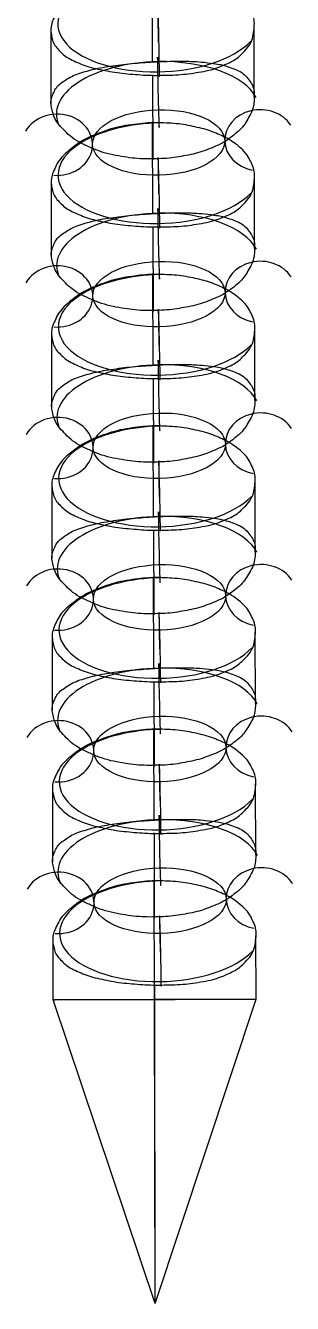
# Model space of a CAD drawing. Extents: x 43 to 924, y 60 to 624.
# Drawn here: x 490.4 to 507.9, y 112.8 to 196.4 of the extents above; entities that cross this region are included whole.
import ezdxf

# ---------------------------------------------------------------- set-up
doc = ezdxf.new("R2010")
doc.units = 0
doc.layers.add('Object2', color=7, linetype='Continuous')

msp = doc.modelspace()

# ---------------------------------------------------------------- linework, layer by layer
at = {"layer": 'Object2'}
for p, q in [((498.723, 194.01), (498.711, 200.02)), ((492.113, 191.295), (492.103, 196.048)), ((505.371, 191.744), (505.361, 196.378)), ((498.763, 187.612), (498.752, 193.182)), ((498.743, 184.088), (498.731, 190.099)), ((492.133, 181.373), (492.123, 186.126)), ((505.39, 181.822), (505.381, 186.456)), ((498.783, 177.691), (498.772, 183.26)), ((498.763, 174.166), (498.751, 180.177)), ((505.41, 171.9), (505.401, 176.535)), ((492.153, 171.452), (492.143, 176.204)), ((498.803, 167.769), (498.792, 173.338)), ((498.783, 164.244), (498.771, 170.255)), ((505.43, 161.978), (505.421, 166.613)), ((492.173, 161.53), (492.163, 166.282)), ((498.823, 157.847), (498.811, 163.416)), ((498.803, 154.322), (498.791, 160.333)), ((505.45, 152.057), (505.441, 156.691)), ((492.193, 151.608), (492.183, 156.361)), ((498.843, 147.925), (498.831, 153.494)), ((498.823, 144.401), (498.811, 150.411)), ((492.212, 141.686), (492.203, 146.439)), ((505.47, 142.135), (505.461, 146.769)), ((498.863, 138.003), (498.851, 143.573)), ((498.847, 132.66), (498.831, 140.462)), ((492.231, 132.66), (492.223, 136.517)), ((505.489, 132.686), (505.481, 136.847)), ((498.873, 132.686), (498.871, 133.651)), ((498.9, 112.785), (492.231, 132.66)), ((498.9, 112.785), (498.847, 132.66)), ((498.9, 112.785), (498.873, 132.686)), ((498.9, 112.785), (505.489, 132.686))]:
    msp.add_line(p, q, dxfattribs=at)
for centre, major_axis, ratio, start_param, end_param in [((499.158, 196.672), (6.627, 0.181), 0.496297, 2.407437, 5.820484), ((499.122, 195.384), (-0.051, 2.307), 0.009417, 2.826386, 7.885979), ((499.069, 190.756), (6.627, 0.181), 0.496297, 1.559949, 3.361271), ((499.105, 192.044), (0.051, -2.307), 0.009417, 2.577505, 6.773294), ((499.069, 190.756), (6.627, 0.181), 0.496297, 0.236581, 1.559949), ((492.496, 188.607), (2.308, 0.013), 0.868102, 4.609857, 8.956394), ((505.751, 188.899), (-2.308, -0.013), 0.868102, 3.64792, 7.626055), ((499.178, 186.75), (6.627, 0.181), 0.496297, 1.559949, 2.407437), ((499.178, 186.75), (6.627, 0.181), 0.496297, 2.407437, 5.820484), ((499.142, 185.462), (-0.051, 2.307), 0.009417, 2.826386, 7.885979), ((499.089, 180.834), (6.627, 0.181), 0.496297, 1.559949, 3.361271), ((499.125, 182.122), (0.051, -2.307), 0.009417, 2.577505, 6.773294), ((499.089, 180.834), (6.627, 0.181), 0.496297, 0.236581, 1.559949), ((492.516, 178.685), (2.308, 0.013), 0.868102, 4.609857, 8.956394), ((505.771, 178.977), (-2.308, -0.013), 0.868102, 3.64792, 7.626055), ((499.198, 176.828), (6.627, 0.181), 0.496297, 1.559949, 2.407437), ((499.198, 176.828), (6.627, 0.181), 0.496297, 2.407437, 5.820484), ((499.162, 175.54), (-0.051, 2.307), 0.009417, 2.826386, 7.885979), ((499.109, 170.912), (6.627, 0.181), 0.496297, 1.559949, 3.361271), ((499.145, 172.2), (0.051, -2.307), 0.009417, 2.577505, 6.773294), ((499.109, 170.912), (6.627, 0.181), 0.496297, 0.236581, 1.559949), ((492.536, 168.763), (2.308, 0.013), 0.868102, 4.609857, 8.956394), ((505.791, 169.055), (-2.308, -0.013), 0.868102, 3.64792, 7.626055), ((499.218, 166.906), (6.627, 0.181), 0.496297, 1.559949, 2.407437), ((499.218, 166.906), (6.627, 0.181), 0.496297, 2.407437, 5.820484), ((499.182, 165.618), (-0.051, 2.307), 0.009417, 2.826386, 7.885979), ((499.165, 162.278), (0.051, -2.307), 0.009417, 2.577505, 6.773294), ((499.129, 160.99), (6.627, 0.181), 0.496297, 1.559949, 3.361271), ((499.129, 160.99), (6.627, 0.181), 0.496297, 0.236581, 1.559949), ((492.556, 158.842), (2.308, 0.013), 0.868102, 4.609857, 8.956394), ((505.811, 159.133), (-2.308, -0.013), 0.868102, 3.64792, 7.626055), ((499.238, 156.985), (6.627, 0.181), 0.496297, 1.559949, 2.407437), ((499.238, 156.985), (6.627, 0.181), 0.496297, 2.407437, 5.820484), ((499.202, 155.697), (-0.051, 2.307), 0.009417, 2.826386, 7.885979), ((499.185, 152.356), (0.051, -2.307), 0.009417, 2.577505, 6.773294), ((499.149, 151.068), (6.627, 0.181), 0.496297, 1.559949, 3.361271), ((499.149, 151.068), (6.627, 0.181), 0.496297, 0.236581, 1.559949), ((505.831, 149.211), (-2.308, -0.013), 0.868102, 3.64792, 7.626055), ((492.576, 148.92), (2.308, 0.013), 0.868102, 4.609857, 8.956394), ((499.258, 147.063), (6.627, 0.181), 0.496297, 1.559949, 2.407437), ((499.258, 147.063), (6.627, 0.181), 0.496297, 2.407437, 5.820484), ((499.222, 145.775), (-0.051, 2.307), 0.009417, 2.826386, 7.885979), ((499.205, 142.434), (0.051, -2.307), 0.009417, 2.577505, 6.773294), ((499.169, 141.146), (6.627, 0.181), 0.496297, 1.559949, 3.361271), ((499.169, 141.146), (6.627, 0.181), 0.496297, 0.236581, 1.559949), ((505.851, 139.289), (-2.308, -0.013), 0.868102, 3.64792, 7.626055), ((492.596, 138.998), (2.308, 0.013), 0.868102, 4.609857, 8.956394), ((499.278, 137.141), (6.627, 0.181), 0.496297, 1.559949, 2.407437), ((499.278, 137.141), (6.627, 0.181), 0.496297, 2.407437, 5.820484), ((499.242, 135.853), (-0.051, 2.307), 0.009417, 2.826386, 7.885979)]:
    msp.add_ellipse(centre, major_axis=major_axis, ratio=ratio, start_param=start_param, end_param=end_param, dxfattribs=at)
for centre, major_axis, ratio in [((499.124, 188.753), (4.32, 0.118), 0.496297), ((499.144, 178.831), (4.32, 0.118), 0.496297), ((499.164, 168.909), (4.32, 0.118), 0.496297), ((499.183, 158.987), (4.32, 0.118), 0.496297), ((499.203, 149.066), (4.32, 0.118), 0.496297), ((499.223, 139.144), (4.32, 0.118), 0.496297), ((498.86, 132.673), (-6.629, -0.013), 0.002008)]:
    msp.add_ellipse(centre, major_axis=major_axis, ratio=ratio, dxfattribs=at)
for points in [[(504.246, 198.492), (504.64, 198.175), (504.931, 197.816), (505.115, 197.437), (505.324, 197.005), (505.399, 196.537), (505.343, 196.081), (505.281, 195.57), (505.051, 195.064), (504.644, 194.642), (504.333, 194.32), (503.909, 194.039), (503.392, 193.82), (502.874, 193.6), (502.246, 193.435), (501.565, 193.327), (500.931, 193.227), (500.233, 193.173), (499.53, 193.158), (498.837, 193.143), (498.12, 193.166), (497.437, 193.222), (496.746, 193.279), (496.071, 193.371), (495.466, 193.496), (494.849, 193.624), (494.288, 193.79), (493.823, 193.991), (493.344, 194.198), (492.955, 194.447), (492.676, 194.728), (492.381, 195.025), (492.2, 195.364), (492.133, 195.721), (492.06, 196.115), (492.122, 196.538), (492.311, 196.953), (492.518, 197.408), (492.885, 197.865), (493.394, 198.273), (493.893, 198.673), (494.548, 199.04), (495.309, 199.324), (495.972, 199.571), (496.739, 199.761), (497.532, 199.865), (498.211, 199.954), (498.93, 199.983), (499.619, 199.949), (500.261, 199.917), (500.895, 199.831), (501.474, 199.703), (502.07, 199.57), (502.623, 199.39), (503.099, 199.176), (503.543, 198.977), (503.93, 198.745), (504.246, 198.492)], [(502.323, 193.979), (501.731, 194.047), (501.066, 194.074), (500.381, 194.072), (499.692, 194.071), (498.966, 194.042), (498.258, 193.993), (497.535, 193.942), (496.812, 193.87), (496.149, 193.774), (495.478, 193.677), (494.85, 193.552), (494.315, 193.393), (493.778, 193.233), (493.321, 193.034), (492.976, 192.799), (492.623, 192.558), (492.376, 192.273), (492.241, 191.96), (492.097, 191.624), (492.076, 191.25), (492.17, 190.87), (492.275, 190.446), (492.525, 190.005), (492.91, 189.6), (493.313, 189.178), (493.879, 188.782), (494.573, 188.47), (495.187, 188.195), (495.923, 187.975), (496.71, 187.842), (497.38, 187.729), (498.107, 187.675), (498.82, 187.686), (499.477, 187.697), (500.14, 187.762), (500.756, 187.876), (501.376, 187.99), (501.964, 188.155), (502.482, 188.36), (503.034, 188.578), (503.52, 188.846), (503.916, 189.147), (504.356, 189.481), (504.697, 189.864), (504.935, 190.263), (505.21, 190.726), (505.358, 191.221), (505.37, 191.679), (505.381, 192.112), (505.27, 192.521), (505.02, 192.857), (504.767, 193.194), (504.362, 193.468), (503.827, 193.658), (503.404, 193.809), (502.89, 193.914), (502.323, 193.979)], [(504.266, 188.57), (504.66, 188.253), (504.951, 187.894), (505.135, 187.515), (505.344, 187.084), (505.419, 186.615), (505.363, 186.159), (505.301, 185.648), (505.071, 185.142), (504.664, 184.72), (504.353, 184.398), (503.929, 184.117), (503.412, 183.898), (502.894, 183.678), (502.266, 183.513), (501.585, 183.406), (500.951, 183.305), (500.253, 183.251), (499.55, 183.236), (498.857, 183.221), (498.14, 183.244), (497.457, 183.3), (496.766, 183.357), (496.091, 183.449), (495.486, 183.574), (494.869, 183.702), (494.307, 183.868), (493.843, 184.069), (493.364, 184.276), (492.975, 184.525), (492.696, 184.806), (492.401, 185.103), (492.22, 185.443), (492.153, 185.799), (492.08, 186.193), (492.142, 186.616), (492.331, 187.031), (492.538, 187.486), (492.905, 187.943), (493.414, 188.351), (493.913, 188.752), (494.568, 189.119), (495.329, 189.402), (495.992, 189.649), (496.759, 189.839), (497.552, 189.943), (498.231, 190.033), (498.95, 190.061), (499.639, 190.027), (500.281, 189.995), (500.915, 189.909), (501.493, 189.781), (502.09, 189.649), (502.643, 189.468), (503.119, 189.255), (503.563, 189.055), (503.95, 188.824), (504.266, 188.57)], [(502.343, 184.057), (501.751, 184.125), (501.086, 184.152), (500.401, 184.151), (499.712, 184.149), (498.986, 184.12), (498.278, 184.071), (497.555, 184.021), (496.832, 183.948), (496.169, 183.852), (495.498, 183.755), (494.87, 183.63), (494.335, 183.471), (493.798, 183.311), (493.341, 183.112), (492.996, 182.877), (492.642, 182.636), (492.396, 182.351), (492.261, 182.038), (492.117, 181.703), (492.096, 181.328), (492.19, 180.949), (492.295, 180.524), (492.545, 180.083), (492.93, 179.678), (493.333, 179.256), (493.899, 178.86), (494.593, 178.549), (495.207, 178.273), (495.943, 178.053), (496.73, 177.92), (497.4, 177.807), (498.127, 177.753), (498.84, 177.764), (499.497, 177.775), (500.16, 177.84), (500.776, 177.954), (501.396, 178.068), (501.984, 178.233), (502.502, 178.438), (503.054, 178.656), (503.54, 178.924), (503.936, 179.226), (504.376, 179.559), (504.717, 179.942), (504.955, 180.341), (505.23, 180.804), (505.378, 181.299), (505.39, 181.758), (505.401, 182.19), (505.29, 182.599), (505.039, 182.935), (504.787, 183.273), (504.382, 183.546), (503.847, 183.736), (503.424, 183.887), (502.91, 183.992), (502.343, 184.057)], [(504.286, 178.648), (504.68, 178.331), (504.971, 177.972), (505.155, 177.594), (505.364, 177.162), (505.439, 176.693), (505.383, 176.237), (505.321, 175.726), (505.091, 175.22), (504.684, 174.798), (504.373, 174.476), (503.949, 174.196), (503.432, 173.976), (502.914, 173.756), (502.286, 173.591), (501.605, 173.484), (500.971, 173.384), (500.273, 173.329), (499.57, 173.314), (498.877, 173.299), (498.16, 173.322), (497.477, 173.378), (496.786, 173.435), (496.111, 173.527), (495.506, 173.652), (494.889, 173.78), (494.327, 173.946), (493.863, 174.147), (493.384, 174.354), (492.995, 174.604), (492.716, 174.884), (492.421, 175.182), (492.24, 175.521), (492.173, 175.878), (492.1, 176.271), (492.162, 176.694), (492.351, 177.109), (492.558, 177.564), (492.925, 178.021), (493.434, 178.429), (493.933, 178.83), (494.588, 179.197), (495.349, 179.48), (496.012, 179.727), (496.779, 179.917), (497.572, 180.021), (498.251, 180.111), (498.97, 180.139), (499.659, 180.105), (500.301, 180.073), (500.935, 179.988), (501.513, 179.859), (502.11, 179.727), (502.663, 179.546), (503.139, 179.333), (503.583, 179.134), (503.97, 178.902), (504.286, 178.648)], [(502.363, 174.135), (501.771, 174.203), (501.106, 174.23), (500.421, 174.229), (499.732, 174.227), (499.006, 174.198), (498.298, 174.149), (497.575, 174.099), (496.852, 174.027), (496.189, 173.931), (495.518, 173.833), (494.89, 173.708), (494.355, 173.549), (493.818, 173.389), (493.361, 173.19), (493.016, 172.955), (492.662, 172.714), (492.416, 172.429), (492.281, 172.116), (492.137, 171.781), (492.116, 171.406), (492.21, 171.027), (492.315, 170.602), (492.565, 170.161), (492.95, 169.756), (493.353, 169.334), (493.919, 168.939), (494.613, 168.627), (495.227, 168.351), (495.963, 168.131), (496.75, 167.998), (497.42, 167.885), (498.147, 167.831), (498.86, 167.843), (499.517, 167.853), (500.18, 167.918), (500.796, 168.032), (501.416, 168.146), (502.004, 168.311), (502.522, 168.516), (503.074, 168.734), (503.559, 169.002), (503.956, 169.304), (504.396, 169.637), (504.737, 170.02), (504.975, 170.42), (505.25, 170.882), (505.397, 171.377), (505.41, 171.836), (505.421, 172.269), (505.31, 172.678), (505.059, 173.013), (504.807, 173.351), (504.401, 173.624), (503.867, 173.814), (503.444, 173.965), (502.93, 174.07), (502.363, 174.135)], [(504.306, 168.726), (504.7, 168.409), (504.991, 168.05), (505.175, 167.672), (505.384, 167.24), (505.459, 166.771), (505.403, 166.315), (505.341, 165.804), (505.111, 165.298), (504.704, 164.876), (504.393, 164.555), (503.969, 164.274), (503.452, 164.054), (502.934, 163.835), (502.306, 163.67), (501.625, 163.562), (500.991, 163.462), (500.293, 163.407), (499.59, 163.392), (498.897, 163.378), (498.18, 163.401), (497.497, 163.457), (496.806, 163.513), (496.131, 163.605), (495.526, 163.731), (494.909, 163.858), (494.347, 164.024), (493.883, 164.225), (493.404, 164.432), (493.015, 164.682), (492.736, 164.962), (492.441, 165.26), (492.26, 165.599), (492.193, 165.956), (492.12, 166.349), (492.182, 166.772), (492.371, 167.187), (492.578, 167.642), (492.945, 168.099), (493.454, 168.508), (493.953, 168.908), (494.608, 169.275), (495.369, 169.558), (496.032, 169.805), (496.799, 169.996), (497.592, 170.1), (498.271, 170.189), (498.99, 170.217), (499.679, 170.183), (500.321, 170.151), (500.955, 170.066), (501.533, 169.937), (502.13, 169.805), (502.683, 169.625), (503.159, 169.411), (503.603, 169.212), (503.99, 168.98), (504.306, 168.726)], [(502.383, 164.214), (501.791, 164.281), (501.126, 164.308), (500.441, 164.307), (499.752, 164.305), (499.026, 164.276), (498.318, 164.227), (497.595, 164.177), (496.872, 164.105), (496.209, 164.009), (495.538, 163.912), (494.91, 163.786), (494.375, 163.627), (493.838, 163.468), (493.381, 163.269), (493.035, 163.033), (492.682, 162.792), (492.436, 162.507), (492.301, 162.194), (492.157, 161.859), (492.136, 161.484), (492.23, 161.105), (492.335, 160.68), (492.585, 160.239), (492.97, 159.835), (493.372, 159.412), (493.939, 159.017), (494.633, 158.705), (495.247, 158.429), (495.983, 158.209), (496.77, 158.076), (497.44, 157.963), (498.167, 157.909), (498.88, 157.921), (499.537, 157.931), (500.2, 157.997), (500.816, 158.11), (501.436, 158.224), (502.024, 158.389), (502.542, 158.594), (503.093, 158.812), (503.579, 159.08), (503.976, 159.382), (504.416, 159.716), (504.757, 160.098), (504.995, 160.498), (505.27, 160.96), (505.417, 161.455), (505.43, 161.914), (505.441, 162.347), (505.33, 162.756), (505.079, 163.091), (504.827, 163.429), (504.421, 163.702), (503.887, 163.893), (503.464, 164.043), (502.95, 164.148), (502.383, 164.214)], [(504.326, 158.804), (504.72, 158.487), (505.011, 158.129), (505.195, 157.75), (505.404, 157.318), (505.479, 156.849), (505.423, 156.393), (505.361, 155.882), (505.131, 155.376), (504.724, 154.955), (504.413, 154.633), (503.989, 154.352), (503.472, 154.133), (502.954, 153.913), (502.326, 153.748), (501.645, 153.64), (501.011, 153.54), (500.313, 153.485), (499.61, 153.47), (498.917, 153.456), (498.2, 153.479), (497.517, 153.535), (496.826, 153.591), (496.151, 153.683), (495.546, 153.809), (494.929, 153.936), (494.367, 154.102), (493.903, 154.303), (493.424, 154.51), (493.035, 154.76), (492.756, 155.041), (492.461, 155.338), (492.28, 155.677), (492.213, 156.034), (492.14, 156.427), (492.202, 156.851), (492.391, 157.265), (492.598, 157.721), (492.965, 158.177), (493.474, 158.586), (493.973, 158.986), (494.628, 159.353), (495.389, 159.636), (496.052, 159.883), (496.819, 160.074), (497.612, 160.178), (498.291, 160.267), (499.01, 160.295), (499.699, 160.261), (500.341, 160.23), (500.975, 160.144), (501.553, 160.016), (502.15, 159.883), (502.703, 159.703), (503.179, 159.489), (503.623, 159.29), (504.01, 159.058), (504.326, 158.804)], [(502.403, 154.292), (501.811, 154.36), (501.146, 154.386), (500.461, 154.385), (499.772, 154.384), (499.046, 154.354), (498.338, 154.305), (497.615, 154.255), (496.892, 154.183), (496.229, 154.087), (495.558, 153.99), (494.93, 153.864), (494.395, 153.706), (493.858, 153.546), (493.401, 153.347), (493.055, 153.111), (492.702, 152.871), (492.456, 152.585), (492.321, 152.273), (492.177, 151.937), (492.156, 151.563), (492.25, 151.183), (492.354, 150.758), (492.605, 150.317), (492.99, 149.913), (493.392, 149.49), (493.959, 149.095), (494.653, 148.783), (495.267, 148.507), (496.003, 148.287), (496.79, 148.155), (497.46, 148.041), (498.187, 147.988), (498.9, 147.999), (499.557, 148.009), (500.22, 148.075), (500.836, 148.188), (501.456, 148.302), (502.044, 148.468), (502.562, 148.672), (503.113, 148.89), (503.599, 149.159), (503.996, 149.46), (504.436, 149.794), (504.776, 150.177), (505.015, 150.576), (505.29, 151.039), (505.437, 151.533), (505.45, 151.992), (505.461, 152.425), (505.35, 152.834), (505.099, 153.169), (504.847, 153.507), (504.441, 153.78), (503.907, 153.971), (503.484, 154.122), (502.97, 154.227), (502.403, 154.292)], [(504.346, 148.882), (504.74, 148.566), (505.031, 148.207), (505.215, 147.828), (505.424, 147.396), (505.499, 146.927), (505.443, 146.472), (505.381, 145.961), (505.151, 145.454), (504.744, 145.033), (504.433, 144.711), (504.009, 144.43), (503.492, 144.211), (502.974, 143.991), (502.346, 143.826), (501.665, 143.718), (501.031, 143.618), (500.333, 143.563), (499.63, 143.549), (498.937, 143.534), (498.22, 143.557), (497.537, 143.613), (496.846, 143.67), (496.171, 143.762), (495.566, 143.887), (494.949, 144.015), (494.387, 144.181), (493.923, 144.382), (493.444, 144.588), (493.055, 144.838), (492.776, 145.119), (492.481, 145.416), (492.3, 145.755), (492.233, 146.112), (492.16, 146.505), (492.222, 146.929), (492.411, 147.344), (492.618, 147.799), (492.985, 148.256), (493.494, 148.664), (493.993, 149.064), (494.648, 149.431), (495.409, 149.714), (496.072, 149.961), (496.839, 150.152), (497.632, 150.256), (498.311, 150.345), (499.03, 150.374), (499.719, 150.34), (500.361, 150.308), (500.995, 150.222), (501.573, 150.094), (502.17, 149.961), (502.723, 149.781), (503.199, 149.567), (503.643, 149.368), (504.03, 149.136), (504.346, 148.882)], [(502.423, 144.37), (501.831, 144.438), (501.166, 144.465), (500.481, 144.463), (499.792, 144.462), (499.066, 144.433), (498.358, 144.383), (497.635, 144.333), (496.912, 144.261), (496.249, 144.165), (495.578, 144.068), (494.95, 143.943), (494.415, 143.784), (493.878, 143.624), (493.421, 143.425), (493.075, 143.189), (492.722, 142.949), (492.476, 142.663), (492.341, 142.351), (492.197, 142.015), (492.176, 141.641), (492.27, 141.261), (492.374, 140.836), (492.625, 140.395), (493.01, 139.991), (493.412, 139.568), (493.979, 139.173), (494.673, 138.861), (495.287, 138.585), (496.023, 138.366), (496.809, 138.233), (497.48, 138.12), (498.207, 138.066), (498.92, 138.077), (499.577, 138.088), (500.24, 138.153), (500.856, 138.266), (501.476, 138.38), (502.064, 138.546), (502.582, 138.75), (503.133, 138.969), (503.619, 139.237), (504.016, 139.538), (504.456, 139.872), (504.796, 140.255), (505.034, 140.654), (505.31, 141.117), (505.457, 141.611), (505.47, 142.07), (505.481, 142.503), (505.37, 142.912), (505.119, 143.248), (504.867, 143.585), (504.461, 143.858), (503.927, 144.049), (503.504, 144.2), (502.99, 144.305), (502.423, 144.37)], [(504.366, 138.961), (504.76, 138.644), (505.051, 138.285), (505.235, 137.906), (505.444, 137.474), (505.519, 137.006), (505.463, 136.55), (505.401, 136.039), (505.171, 135.533), (504.764, 135.111), (504.453, 134.789), (504.029, 134.508), (503.512, 134.289), (502.994, 134.069), (502.366, 133.904), (501.685, 133.796), (501.051, 133.696), (500.353, 133.642), (499.65, 133.627), (498.956, 133.612), (498.24, 133.635), (497.557, 133.691), (496.866, 133.748), (496.191, 133.84), (495.586, 133.965), (494.969, 134.093), (494.407, 134.259), (493.942, 134.46), (493.464, 134.667), (493.075, 134.916), (492.796, 135.197), (492.5, 135.494), (492.32, 135.833), (492.253, 136.19), (492.18, 136.584), (492.242, 137.007), (492.431, 137.422), (492.638, 137.877), (493.005, 138.334), (493.514, 138.742), (494.013, 139.142), (494.668, 139.509), (495.429, 139.793), (496.092, 140.04), (496.859, 140.23), (497.651, 140.334), (498.331, 140.423), (499.05, 140.452), (499.739, 140.418), (500.381, 140.386), (501.015, 140.3), (501.593, 140.172), (502.19, 140.039), (502.743, 139.859), (503.219, 139.645), (503.663, 139.446), (504.05, 139.214), (504.366, 138.961)]]:
    msp.add_open_spline(points, degree=3, dxfattribs=at)

doc.saveas('drawing.dxf')
